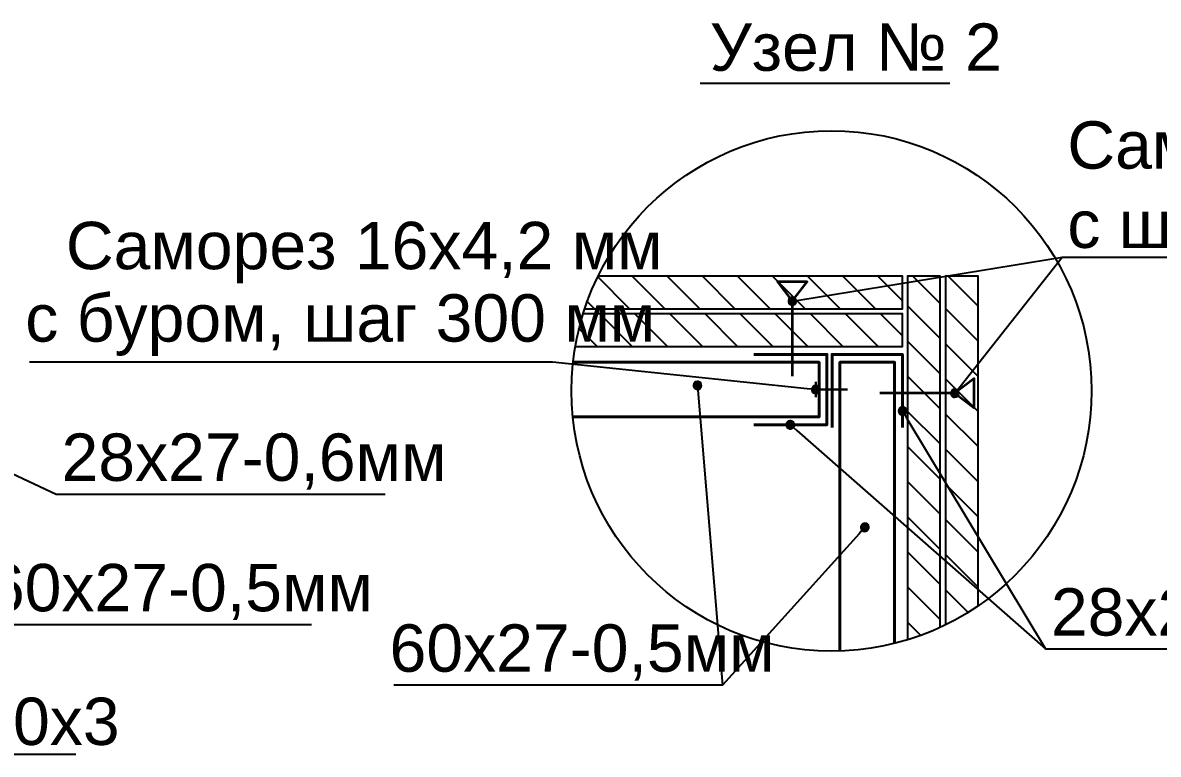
# Model space of a CAD drawing. Header units: millimetres. Extents: x 0 to 146, y 0 to 23.
# Drawn here: x 43.106 to 46.705, y 9.062 to 11.378 of the extents above; entities that cross this region are included whole.
import ezdxf

# ---------------------------------------------------------------- set-up
doc = ezdxf.new("R2010")
doc.units = ezdxf.units.MM
doc.layers.add('PDF _0', color=7, linetype='Continuous')
doc.layers.add('PDF _Текст', color=7, linetype='Continuous')
doc.styles.add('PDF GOST Common-Identity-H', font='arial.ttf')

msp = doc.modelspace()

# ---------------------------------------------------------------- linework, layer by layer
at = {"layer": 'PDF _0', "lineweight": 25}
for points in [[(45.2531, 11.1869), (46.0442, 11.1869)], [(45.5587, 10.4987), (45.5723, 10.5009), (46.4, 10.6358), (46.4275, 10.6358), (48.485, 10.6358)], [(46.0687, 10.2157), (46.0772, 10.2265), (46.4, 10.6358)], [(44.8873, 10.4726), (45.8941, 10.4726), (45.8941, 10.5758), (44.9296, 10.5758)], [(45.0294, 10.4726), (44.9272, 10.5748)], [(45.1407, 10.4726), (45.0374, 10.5758)], [(45.2519, 10.4726), (45.1487, 10.5758)], [(45.3632, 10.4726), (45.2599, 10.5758)], [(45.4744, 10.4726), (45.3712, 10.5758)], [(45.5857, 10.4726), (45.4824, 10.5758)], [(45.6969, 10.4726), (45.5937, 10.5758)], [(45.8082, 10.4726), (45.7049, 10.5758)], [(45.8941, 10.4979), (45.8162, 10.5758)], [(46.0138, 9.4637), (46.0138, 10.5758), (45.9106, 10.5758), (45.9106, 9.4244)], [(46.0138, 10.4894), (45.9274, 10.5758)], [(46.1336, 9.5315), (46.1336, 10.5758), (46.0304, 10.5758), (46.0304, 9.4715)], [(46.1336, 10.4809), (46.0387, 10.5758)], [(44.9182, 10.4726), (44.894, 10.4968)], [(46.0138, 10.3781), (45.9106, 10.4814)], [(46.1336, 10.3696), (46.0304, 10.4729)], [(44.8573, 10.3528), (45.8941, 10.3528), (45.8941, 10.456), (44.882, 10.456)], [(45.0379, 10.3528), (44.9347, 10.456)], [(45.1492, 10.3528), (45.0459, 10.456)], [(45.2604, 10.3528), (45.1572, 10.456)], [(45.3717, 10.3528), (45.2684, 10.456)], [(45.4829, 10.3528), (45.3797, 10.456)], [(45.5942, 10.3528), (45.4909, 10.456)], [(45.7054, 10.3528), (45.6022, 10.456)], [(45.8167, 10.3528), (45.7134, 10.456)], [(45.8941, 10.3866), (45.8247, 10.456)], [(44.9267, 10.3528), (44.8678, 10.4116)], [(46.0138, 10.2669), (45.9106, 10.3701)], [(46.1336, 10.2584), (46.0304, 10.3616)], [(45.606, 10.218), (45.5924, 10.2194), (44.785, 10.3036), (44.7575, 10.3036), (43.1277, 10.3036)], [(46.0138, 10.1556), (45.9106, 10.2589)], [(46.1336, 10.1471), (46.0304, 10.2504)], [(46.0138, 10.0444), (45.9106, 10.1476)], [(46.1336, 10.0359), (46.0304, 10.1391)], [(46.0138, 9.9331), (45.9106, 10.0364)], [(46.1336, 9.9246), (46.0304, 10.0279)], [(46.0138, 9.8219), (45.9106, 9.9251)], [(46.1336, 9.8134), (46.0304, 9.9166)], [(46.0138, 9.7106), (45.9106, 9.8139)], [(46.1336, 9.7021), (46.0304, 9.8054)], [(46.0138, 9.5994), (45.9106, 9.7026)], [(46.1336, 9.5909), (46.0304, 9.6941)], [(46.0138, 9.4881), (45.9106, 9.5914)], [(46.1034, 9.5098), (46.0304, 9.5829)], [(45.9537, 9.437), (45.9106, 9.4801)], [(46.0317, 9.4703), (46.0304, 9.4716)]]:
    msp.add_lwpolyline(points, dxfattribs=at)
at = {"layer": 'PDF _0', "lineweight": 35}
for points in [[(45.5451, 10.4965), (45.5918, 10.5579), (45.4985, 10.5579), (45.5451, 10.4965), (45.5451, 10.2591)], [(46.0602, 10.2049), (46.1216, 10.1583), (46.1216, 10.2515), (46.0602, 10.2049), (45.8228, 10.2049)]]:
    msp.add_lwpolyline(points, dxfattribs=at)
at = {"layer": 'PDF _0', "lineweight": 0}
for points in [[(45.5406, 10.5095), (45.5364, 10.5071), (45.5451, 10.4965)], [(45.5453, 10.5102), (45.5406, 10.5095), (45.5451, 10.4965)], [(45.55, 10.5093), (45.5453, 10.5102), (45.5451, 10.4965)], [(45.5541, 10.5069), (45.55, 10.5093), (45.5451, 10.4965)], [(45.5316, 10.499), (45.5315, 10.4942), (45.5451, 10.4965)], [(45.5315, 10.4942), (45.5331, 10.4897), (45.5451, 10.4965)], [(45.5333, 10.5035), (45.5316, 10.499), (45.5451, 10.4965)], [(45.5331, 10.4897), (45.5361, 10.486), (45.5451, 10.4965)], [(45.5364, 10.5071), (45.5333, 10.5035), (45.5451, 10.4965)], [(45.5361, 10.486), (45.5402, 10.4836), (45.5451, 10.4965)], [(45.5402, 10.4836), (45.5449, 10.4827), (45.5451, 10.4965)], [(45.5449, 10.4827), (45.5497, 10.4835), (45.5451, 10.4965)], [(45.5571, 10.5032), (45.5541, 10.5069), (45.5451, 10.4965)], [(45.5587, 10.4987), (45.5571, 10.5032), (45.5451, 10.4965)], [(45.5586, 10.4939), (45.5587, 10.4987), (45.5451, 10.4965)], [(45.5497, 10.4835), (45.5538, 10.4858), (45.5451, 10.4965)], [(45.5538, 10.4858), (45.557, 10.4894), (45.5451, 10.4965)], [(45.557, 10.4894), (45.5586, 10.4939), (45.5451, 10.4965)], [(45.6074, 10.2226), (45.606, 10.218), (45.6197, 10.2165)], [(45.6102, 10.2264), (45.6074, 10.2226), (45.6197, 10.2165)], [(45.6141, 10.2291), (45.6102, 10.2264), (45.6197, 10.2165)], [(45.6188, 10.2303), (45.6141, 10.2291), (45.6197, 10.2165)], [(45.6235, 10.2298), (45.6188, 10.2303), (45.6197, 10.2165)], [(45.6278, 10.2277), (45.6235, 10.2298), (45.6197, 10.2165)], [(45.6311, 10.2242), (45.6278, 10.2277), (45.6197, 10.2165)], [(45.6331, 10.2199), (45.6311, 10.2242), (45.6197, 10.2165)], [(45.606, 10.218), (45.6064, 10.2132), (45.6197, 10.2165)], [(45.6064, 10.2132), (45.6083, 10.2088), (45.6197, 10.2165)], [(45.6083, 10.2088), (45.6117, 10.2054), (45.6197, 10.2165)], [(45.6117, 10.2054), (45.616, 10.2033), (45.6197, 10.2165)], [(45.616, 10.2033), (45.6207, 10.2028), (45.6197, 10.2165)], [(45.6334, 10.2151), (45.6331, 10.2199), (45.6197, 10.2165)], [(45.6207, 10.2028), (45.6253, 10.204), (45.6197, 10.2165)], [(45.6253, 10.204), (45.6293, 10.2066), (45.6197, 10.2165)], [(45.6293, 10.2066), (45.6321, 10.2105), (45.6197, 10.2165)], [(45.6321, 10.2105), (45.6334, 10.2151), (45.6197, 10.2165)], [(46.048, 10.2114), (46.0465, 10.2069), (46.0602, 10.2049)], [(46.0465, 10.2069), (46.0467, 10.2021), (46.0602, 10.2049)], [(46.0467, 10.2021), (46.0485, 10.1977), (46.0602, 10.2049)], [(46.051, 10.2152), (46.048, 10.2114), (46.0602, 10.2049)], [(46.0485, 10.1977), (46.0516, 10.1941), (46.0602, 10.2049)], [(46.0551, 10.2177), (46.051, 10.2152), (46.0602, 10.2049)], [(46.0516, 10.1941), (46.0558, 10.1918), (46.0602, 10.2049)], [(46.0597, 10.2187), (46.0551, 10.2177), (46.0602, 10.2049)], [(46.0558, 10.1918), (46.0606, 10.1912), (46.0602, 10.2049)], [(46.0645, 10.218), (46.0597, 10.2187), (46.0602, 10.2049)], [(46.0687, 10.2157), (46.0645, 10.218), (46.0602, 10.2049)], [(46.0719, 10.2122), (46.0687, 10.2157), (46.0602, 10.2049)], [(46.0736, 10.2077), (46.0719, 10.2122), (46.0602, 10.2049)], [(46.0738, 10.2029), (46.0736, 10.2077), (46.0602, 10.2049)], [(46.0606, 10.1912), (46.0653, 10.1921), (46.0602, 10.2049)], [(46.0653, 10.1921), (46.0693, 10.1946), (46.0602, 10.2049)], [(46.0693, 10.1946), (46.0723, 10.1984), (46.0602, 10.2049)], [(46.0723, 10.1984), (46.0738, 10.2029), (46.0602, 10.2049)]]:
    msp.add_lwpolyline(points, close=True, dxfattribs=at)
at = {"layer": 'PDF _0', "color": 1, "lineweight": 25}
for points in [[(42.2856, 10.3194), (42.298, 10.3136), (43.2124, 9.8853), (43.2399, 9.8853), (44.2544, 9.8853)], [(45.9012, 10.137), (45.9083, 10.1252), (46.3479, 9.3953), (46.3754, 9.3953), (47.3899, 9.3953)], [(45.5493, 10.096), (45.5597, 10.0869), (46.3479, 9.3953)]]:
    msp.add_lwpolyline(points, dxfattribs=at)
at = {"layer": 'PDF _0', "color": 5, "lineweight": 40}
for points in [[(44.8502, 10.3032), (45.6298, 10.3032), (45.6298, 10.1298), (44.8494, 10.1298)], [(45.6959, 9.3887), (45.6959, 10.3032), (45.8693, 10.3032), (45.8693, 9.4129)]]:
    msp.add_lwpolyline(points, dxfattribs=at)
at = {"layer": 'PDF _0', "color": 1, "lineweight": 40}
for points in [[(45.4233, 10.328), (45.6546, 10.328), (45.6546, 10.105), (45.4233, 10.105)], [(45.6711, 10.0968), (45.6711, 10.328), (45.8941, 10.328), (45.8941, 10.0968)]]:
    msp.add_lwpolyline(points, dxfattribs=at)
at = {"layer": 'PDF _0', "color": 5, "lineweight": 0}
for points in [[(45.2319, 10.2357), (45.2307, 10.2311), (45.2444, 10.2298)], [(45.2307, 10.2311), (45.2311, 10.2263), (45.2444, 10.2298)], [(45.2311, 10.2263), (45.2331, 10.2219), (45.2444, 10.2298)], [(45.2347, 10.2396), (45.2319, 10.2357), (45.2444, 10.2298)], [(45.2331, 10.2219), (45.2365, 10.2186), (45.2444, 10.2298)], [(45.2386, 10.2423), (45.2347, 10.2396), (45.2444, 10.2298)], [(45.2365, 10.2186), (45.2408, 10.2165), (45.2444, 10.2298)], [(45.2432, 10.2435), (45.2386, 10.2423), (45.2444, 10.2298)], [(45.2408, 10.2165), (45.2455, 10.2161), (45.2444, 10.2298)], [(45.248, 10.2431), (45.2432, 10.2435), (45.2444, 10.2298)], [(45.2523, 10.2411), (45.248, 10.2431), (45.2444, 10.2298)], [(45.2557, 10.2377), (45.2523, 10.2411), (45.2444, 10.2298)], [(45.2577, 10.2333), (45.2557, 10.2377), (45.2444, 10.2298)], [(45.2581, 10.2286), (45.2577, 10.2333), (45.2444, 10.2298)], [(45.2455, 10.2161), (45.2502, 10.2173), (45.2444, 10.2298)], [(45.2502, 10.2173), (45.2541, 10.22), (45.2444, 10.2298)], [(45.2541, 10.22), (45.2568, 10.2239), (45.2444, 10.2298)], [(45.2568, 10.2239), (45.2581, 10.2286), (45.2444, 10.2298)], [(45.7664, 9.7912), (45.7632, 9.7877), (45.7749, 9.7804)], [(45.7707, 9.7934), (45.7664, 9.7912), (45.7749, 9.7804)], [(45.7754, 9.7941), (45.7707, 9.7934), (45.7749, 9.7804)], [(45.7801, 9.7931), (45.7754, 9.7941), (45.7749, 9.7804)], [(45.7841, 9.7906), (45.7801, 9.7931), (45.7749, 9.7804)], [(45.7871, 9.7868), (45.7841, 9.7906), (45.7749, 9.7804)], [(45.7614, 9.7832), (45.7613, 9.7784), (45.7749, 9.7804)], [(45.7613, 9.7784), (45.7628, 9.7739), (45.7749, 9.7804)], [(45.7632, 9.7877), (45.7614, 9.7832), (45.7749, 9.7804)], [(45.7628, 9.7739), (45.7657, 9.7701), (45.7749, 9.7804)], [(45.7657, 9.7701), (45.7697, 9.7676), (45.7749, 9.7804)], [(45.7697, 9.7676), (45.7744, 9.7666), (45.7749, 9.7804)], [(45.7744, 9.7666), (45.7792, 9.7673), (45.7749, 9.7804)], [(45.7885, 9.7823), (45.7871, 9.7868), (45.7749, 9.7804)], [(45.7884, 9.7775), (45.7885, 9.7823), (45.7749, 9.7804)], [(45.7792, 9.7673), (45.7834, 9.7695), (45.7749, 9.7804)], [(45.7834, 9.7695), (45.7866, 9.7731), (45.7749, 9.7804)], [(45.7866, 9.7731), (45.7884, 9.7775), (45.7749, 9.7804)]]:
    msp.add_lwpolyline(points, close=True, dxfattribs=at)
at = {"layer": 'PDF _0', "lineweight": 30}
for points in [[(45.6197, 10.1923), (45.6197, 10.2408)], [(45.6197, 10.2165), (45.72, 10.2165)]]:
    msp.add_lwpolyline(points, dxfattribs=at)
at = {"layer": 'PDF _0', "color": 5, "lineweight": 25}
for points in [[(42.3496, 10.1877), (42.3587, 10.1774), (42.979, 9.4722), (43.0066, 9.4722), (44.021, 9.4722)], [(45.2455, 10.2161), (45.2467, 10.2024), (45.3243, 9.2807)], [(45.7657, 9.7701), (45.7565, 9.7599), (45.3243, 9.2807), (45.2968, 9.2807), (44.2823, 9.2807)]]:
    msp.add_lwpolyline(points, dxfattribs=at)
at = {"layer": 'PDF _0', "color": 1, "lineweight": 0}
for points in [[(45.8811, 10.1532), (45.8803, 10.1485), (45.8941, 10.1487)], [(45.8834, 10.1574), (45.8811, 10.1532), (45.8941, 10.1487)], [(45.887, 10.1605), (45.8834, 10.1574), (45.8941, 10.1487)], [(45.8915, 10.1623), (45.887, 10.1605), (45.8941, 10.1487)], [(45.8962, 10.1623), (45.8915, 10.1623), (45.8941, 10.1487)], [(45.9008, 10.1608), (45.8962, 10.1623), (45.8941, 10.1487)], [(45.9045, 10.1578), (45.9008, 10.1608), (45.8941, 10.1487)], [(45.9069, 10.1537), (45.9045, 10.1578), (45.8941, 10.1487)], [(45.9079, 10.149), (45.9069, 10.1537), (45.8941, 10.1487)], [(45.9071, 10.1443), (45.9079, 10.149), (45.8941, 10.1487)], [(45.5286, 10.1141), (45.5261, 10.11), (45.539, 10.105)], [(45.5323, 10.1171), (45.5286, 10.1141), (45.539, 10.105)], [(45.5369, 10.1186), (45.5323, 10.1171), (45.539, 10.105)], [(45.5416, 10.1185), (45.5369, 10.1186), (45.539, 10.105)], [(45.5461, 10.1168), (45.5416, 10.1185), (45.539, 10.105)], [(45.5497, 10.1136), (45.5461, 10.1168), (45.539, 10.105)], [(45.552, 10.1095), (45.5497, 10.1136), (45.539, 10.105)], [(45.8803, 10.1485), (45.8812, 10.1438), (45.8941, 10.1487)], [(45.8812, 10.1438), (45.8837, 10.1397), (45.8941, 10.1487)], [(45.8837, 10.1397), (45.8874, 10.1367), (45.8941, 10.1487)], [(45.8874, 10.1367), (45.892, 10.1351), (45.8941, 10.1487)], [(45.892, 10.1351), (45.8967, 10.1352), (45.8941, 10.1487)], [(45.9012, 10.137), (45.9048, 10.1401), (45.8941, 10.1487)], [(45.9048, 10.1401), (45.9071, 10.1443), (45.8941, 10.1487)], [(45.8967, 10.1352), (45.9012, 10.137), (45.8941, 10.1487)], [(45.5261, 10.11), (45.5252, 10.1053), (45.539, 10.105)], [(45.5252, 10.1053), (45.5259, 10.1006), (45.539, 10.105)], [(45.5259, 10.1006), (45.5282, 10.0964), (45.539, 10.105)], [(45.5282, 10.0964), (45.5318, 10.0933), (45.539, 10.105)], [(45.5318, 10.0933), (45.5363, 10.0915), (45.539, 10.105)], [(45.5363, 10.0915), (45.541, 10.0914), (45.539, 10.105)], [(45.5527, 10.1047), (45.552, 10.1095), (45.539, 10.105)], [(45.5493, 10.096), (45.5518, 10.1), (45.539, 10.105)], [(45.5518, 10.1), (45.5527, 10.1047), (45.539, 10.105)], [(45.541, 10.0914), (45.5456, 10.093), (45.539, 10.105)], [(45.5456, 10.093), (45.5493, 10.096), (45.539, 10.105)]]:
    msp.add_lwpolyline(points, close=True, dxfattribs=at)
at = {"layer": 'PDF _0', "color": 6, "lineweight": 25}
msp.add_lwpolyline([(42.0699, 10.1334), (42.0729, 10.1199), (42.3018, 9.0617), (42.3293, 9.0617), (43.2739, 9.0617)], dxfattribs=at)
at = {"layer": 'PDF _0', "lineweight": 25}
msp.add_circle((45.6693, 10.2124), 0.8241, dxfattribs=at)
at = {"layer": 'PDF _0', "lineweight": 25, "transparency": 33554559}
for points in [[(45.5406, 10.5095), (45.5364, 10.5071), (45.5451, 10.4965)], [(45.5453, 10.5102), (45.5406, 10.5095), (45.5451, 10.4965)], [(45.55, 10.5093), (45.5453, 10.5102), (45.5451, 10.4965)], [(45.5541, 10.5069), (45.55, 10.5093), (45.5451, 10.4965)], [(45.5316, 10.499), (45.5315, 10.4942), (45.5451, 10.4965)], [(45.5315, 10.4942), (45.5331, 10.4897), (45.5451, 10.4965)], [(45.5333, 10.5035), (45.5316, 10.499), (45.5451, 10.4965)], [(45.5331, 10.4897), (45.5361, 10.486), (45.5451, 10.4965)], [(45.5364, 10.5071), (45.5333, 10.5035), (45.5451, 10.4965)], [(45.5361, 10.486), (45.5402, 10.4836), (45.5451, 10.4965)], [(45.5402, 10.4836), (45.5449, 10.4827), (45.5451, 10.4965)], [(45.5449, 10.4827), (45.5497, 10.4835), (45.5451, 10.4965)], [(45.5571, 10.5032), (45.5541, 10.5069), (45.5451, 10.4965)], [(45.5587, 10.4987), (45.5571, 10.5032), (45.5451, 10.4965)], [(45.5586, 10.4939), (45.5587, 10.4987), (45.5451, 10.4965)], [(45.5497, 10.4835), (45.5538, 10.4858), (45.5451, 10.4965)], [(45.5538, 10.4858), (45.557, 10.4894), (45.5451, 10.4965)], [(45.557, 10.4894), (45.5586, 10.4939), (45.5451, 10.4965)], [(45.6074, 10.2226), (45.606, 10.218), (45.6197, 10.2165)], [(45.6102, 10.2264), (45.6074, 10.2226), (45.6197, 10.2165)], [(45.6141, 10.2291), (45.6102, 10.2264), (45.6197, 10.2165)], [(45.6188, 10.2303), (45.6141, 10.2291), (45.6197, 10.2165)], [(45.6235, 10.2298), (45.6188, 10.2303), (45.6197, 10.2165)], [(45.6278, 10.2277), (45.6235, 10.2298), (45.6197, 10.2165)], [(45.6311, 10.2242), (45.6278, 10.2277), (45.6197, 10.2165)], [(45.6331, 10.2199), (45.6311, 10.2242), (45.6197, 10.2165)], [(45.606, 10.218), (45.6064, 10.2132), (45.6197, 10.2165)], [(45.6064, 10.2132), (45.6083, 10.2088), (45.6197, 10.2165)], [(45.6083, 10.2088), (45.6117, 10.2054), (45.6197, 10.2165)], [(45.6117, 10.2054), (45.616, 10.2033), (45.6197, 10.2165)], [(45.616, 10.2033), (45.6207, 10.2028), (45.6197, 10.2165)], [(45.6334, 10.2151), (45.6331, 10.2199), (45.6197, 10.2165)], [(45.6207, 10.2028), (45.6253, 10.204), (45.6197, 10.2165)], [(45.6253, 10.204), (45.6293, 10.2066), (45.6197, 10.2165)], [(45.6293, 10.2066), (45.6321, 10.2105), (45.6197, 10.2165)], [(45.6321, 10.2105), (45.6334, 10.2151), (45.6197, 10.2165)], [(46.048, 10.2114), (46.0465, 10.2069), (46.0602, 10.2049)], [(46.0465, 10.2069), (46.0467, 10.2021), (46.0602, 10.2049)], [(46.0467, 10.2021), (46.0485, 10.1977), (46.0602, 10.2049)], [(46.051, 10.2152), (46.048, 10.2114), (46.0602, 10.2049)], [(46.0485, 10.1977), (46.0516, 10.1941), (46.0602, 10.2049)], [(46.0551, 10.2177), (46.051, 10.2152), (46.0602, 10.2049)], [(46.0516, 10.1941), (46.0558, 10.1918), (46.0602, 10.2049)], [(46.0597, 10.2187), (46.0551, 10.2177), (46.0602, 10.2049)], [(46.0558, 10.1918), (46.0606, 10.1912), (46.0602, 10.2049)], [(46.0645, 10.218), (46.0597, 10.2187), (46.0602, 10.2049)], [(46.0687, 10.2157), (46.0645, 10.218), (46.0602, 10.2049)], [(46.0719, 10.2122), (46.0687, 10.2157), (46.0602, 10.2049)], [(46.0736, 10.2077), (46.0719, 10.2122), (46.0602, 10.2049)], [(46.0738, 10.2029), (46.0736, 10.2077), (46.0602, 10.2049)], [(46.0606, 10.1912), (46.0653, 10.1921), (46.0602, 10.2049)], [(46.0653, 10.1921), (46.0693, 10.1946), (46.0602, 10.2049)], [(46.0693, 10.1946), (46.0723, 10.1984), (46.0602, 10.2049)], [(46.0723, 10.1984), (46.0738, 10.2029), (46.0602, 10.2049)]]:
    msp.add_solid(points, dxfattribs=at)
at = {"layer": 'PDF _0', "color": 5, "lineweight": 25, "transparency": 33554559}
for points in [[(45.2319, 10.2357), (45.2307, 10.2311), (45.2444, 10.2298)], [(45.2307, 10.2311), (45.2311, 10.2263), (45.2444, 10.2298)], [(45.2311, 10.2263), (45.2331, 10.2219), (45.2444, 10.2298)], [(45.2347, 10.2396), (45.2319, 10.2357), (45.2444, 10.2298)], [(45.2331, 10.2219), (45.2365, 10.2186), (45.2444, 10.2298)], [(45.2386, 10.2423), (45.2347, 10.2396), (45.2444, 10.2298)], [(45.2365, 10.2186), (45.2408, 10.2165), (45.2444, 10.2298)], [(45.2432, 10.2435), (45.2386, 10.2423), (45.2444, 10.2298)], [(45.2408, 10.2165), (45.2455, 10.2161), (45.2444, 10.2298)], [(45.248, 10.2431), (45.2432, 10.2435), (45.2444, 10.2298)], [(45.2523, 10.2411), (45.248, 10.2431), (45.2444, 10.2298)], [(45.2557, 10.2377), (45.2523, 10.2411), (45.2444, 10.2298)], [(45.2577, 10.2333), (45.2557, 10.2377), (45.2444, 10.2298)], [(45.2581, 10.2286), (45.2577, 10.2333), (45.2444, 10.2298)], [(45.2455, 10.2161), (45.2502, 10.2173), (45.2444, 10.2298)], [(45.2502, 10.2173), (45.2541, 10.22), (45.2444, 10.2298)], [(45.2541, 10.22), (45.2568, 10.2239), (45.2444, 10.2298)], [(45.2568, 10.2239), (45.2581, 10.2286), (45.2444, 10.2298)], [(45.7664, 9.7912), (45.7632, 9.7877), (45.7749, 9.7804)], [(45.7707, 9.7934), (45.7664, 9.7912), (45.7749, 9.7804)], [(45.7754, 9.7941), (45.7707, 9.7934), (45.7749, 9.7804)], [(45.7801, 9.7931), (45.7754, 9.7941), (45.7749, 9.7804)], [(45.7841, 9.7906), (45.7801, 9.7931), (45.7749, 9.7804)], [(45.7871, 9.7868), (45.7841, 9.7906), (45.7749, 9.7804)], [(45.7614, 9.7832), (45.7613, 9.7784), (45.7749, 9.7804)], [(45.7613, 9.7784), (45.7628, 9.7739), (45.7749, 9.7804)], [(45.7632, 9.7877), (45.7614, 9.7832), (45.7749, 9.7804)], [(45.7628, 9.7739), (45.7657, 9.7701), (45.7749, 9.7804)], [(45.7657, 9.7701), (45.7697, 9.7676), (45.7749, 9.7804)], [(45.7697, 9.7676), (45.7744, 9.7666), (45.7749, 9.7804)], [(45.7744, 9.7666), (45.7792, 9.7673), (45.7749, 9.7804)], [(45.7885, 9.7823), (45.7871, 9.7868), (45.7749, 9.7804)], [(45.7884, 9.7775), (45.7885, 9.7823), (45.7749, 9.7804)], [(45.7792, 9.7673), (45.7834, 9.7695), (45.7749, 9.7804)], [(45.7834, 9.7695), (45.7866, 9.7731), (45.7749, 9.7804)], [(45.7866, 9.7731), (45.7884, 9.7775), (45.7749, 9.7804)]]:
    msp.add_solid(points, dxfattribs=at)
at = {"layer": 'PDF _0', "color": 1, "lineweight": 25, "transparency": 33554559}
for points in [[(45.8811, 10.1532), (45.8803, 10.1485), (45.8941, 10.1487)], [(45.8834, 10.1574), (45.8811, 10.1532), (45.8941, 10.1487)], [(45.887, 10.1605), (45.8834, 10.1574), (45.8941, 10.1487)], [(45.8915, 10.1623), (45.887, 10.1605), (45.8941, 10.1487)], [(45.8962, 10.1623), (45.8915, 10.1623), (45.8941, 10.1487)], [(45.9008, 10.1608), (45.8962, 10.1623), (45.8941, 10.1487)], [(45.9045, 10.1578), (45.9008, 10.1608), (45.8941, 10.1487)], [(45.9069, 10.1537), (45.9045, 10.1578), (45.8941, 10.1487)], [(45.9079, 10.149), (45.9069, 10.1537), (45.8941, 10.1487)], [(45.9071, 10.1443), (45.9079, 10.149), (45.8941, 10.1487)], [(45.5286, 10.1141), (45.5261, 10.11), (45.539, 10.105)], [(45.5323, 10.1171), (45.5286, 10.1141), (45.539, 10.105)], [(45.5369, 10.1186), (45.5323, 10.1171), (45.539, 10.105)], [(45.5416, 10.1185), (45.5369, 10.1186), (45.539, 10.105)], [(45.5461, 10.1168), (45.5416, 10.1185), (45.539, 10.105)], [(45.5497, 10.1136), (45.5461, 10.1168), (45.539, 10.105)], [(45.552, 10.1095), (45.5497, 10.1136), (45.539, 10.105)], [(45.8803, 10.1485), (45.8812, 10.1438), (45.8941, 10.1487)], [(45.8812, 10.1438), (45.8837, 10.1397), (45.8941, 10.1487)], [(45.8837, 10.1397), (45.8874, 10.1367), (45.8941, 10.1487)], [(45.8874, 10.1367), (45.892, 10.1351), (45.8941, 10.1487)], [(45.892, 10.1351), (45.8967, 10.1352), (45.8941, 10.1487)], [(45.9012, 10.137), (45.9048, 10.1401), (45.8941, 10.1487)], [(45.9048, 10.1401), (45.9071, 10.1443), (45.8941, 10.1487)], [(45.8967, 10.1352), (45.9012, 10.137), (45.8941, 10.1487)], [(45.5261, 10.11), (45.5252, 10.1053), (45.539, 10.105)], [(45.5252, 10.1053), (45.5259, 10.1006), (45.539, 10.105)], [(45.5259, 10.1006), (45.5282, 10.0964), (45.539, 10.105)], [(45.5282, 10.0964), (45.5318, 10.0933), (45.539, 10.105)], [(45.5318, 10.0933), (45.5363, 10.0915), (45.539, 10.105)], [(45.5363, 10.0915), (45.541, 10.0914), (45.539, 10.105)], [(45.5527, 10.1047), (45.552, 10.1095), (45.539, 10.105)], [(45.5493, 10.096), (45.5518, 10.1), (45.539, 10.105)], [(45.5518, 10.1), (45.5527, 10.1047), (45.539, 10.105)], [(45.541, 10.0914), (45.5456, 10.093), (45.539, 10.105)], [(45.5456, 10.093), (45.5493, 10.096), (45.539, 10.105)]]:
    msp.add_solid(points, dxfattribs=at)

# ---------------------------------------------------------------- texts
at = {"layer": 'PDF _Текст', "char_height": 0.15, "attachment_point": 4, "style": 'PDF GOST Common-Identity-H'}
for s, insert in [('Узел № 2', (45.2835, 11.3001)), ('Саморезы для ГВЛ 30x3,9', (46.4167, 10.9686)), ('с шагом 400 мм', (46.4167, 10.7392)), ('Саморез 16x4,2 мм', (43.2428, 10.6502)), ('с буром, шаг 300 мм', (43.1141, 10.4208))]:
    msp.add_mtext(s, dxfattribs=dict(at, insert=insert))
at = {"layer": 'PDF _Текст', "color": 1, "char_height": 0.15, "attachment_point": 4, "style": 'PDF GOST Common-Identity-H'}
for insert in [(43.229, 9.9886), (46.3646, 9.4986)]:
    msp.add_mtext('28х27‐0,6мм', dxfattribs=dict(at, insert=insert))
at = {"layer": 'PDF _Текст', "color": 5, "char_height": 0.15, "attachment_point": 4, "style": 'PDF GOST Common-Identity-H'}
for insert in [(42.9957, 9.5755), (44.2687, 9.3841)]:
    msp.add_mtext('60х27‐0,5мм', dxfattribs=dict(at, insert=insert))
at = {"layer": 'PDF _Текст', "color": 6, "insert": (42.3184, 9.165), "char_height": 0.15, "attachment_point": 4, "style": 'PDF GOST Common-Identity-H'}
msp.add_mtext('Лента 30х3', dxfattribs=at)

doc.saveas('drawing.dxf')
